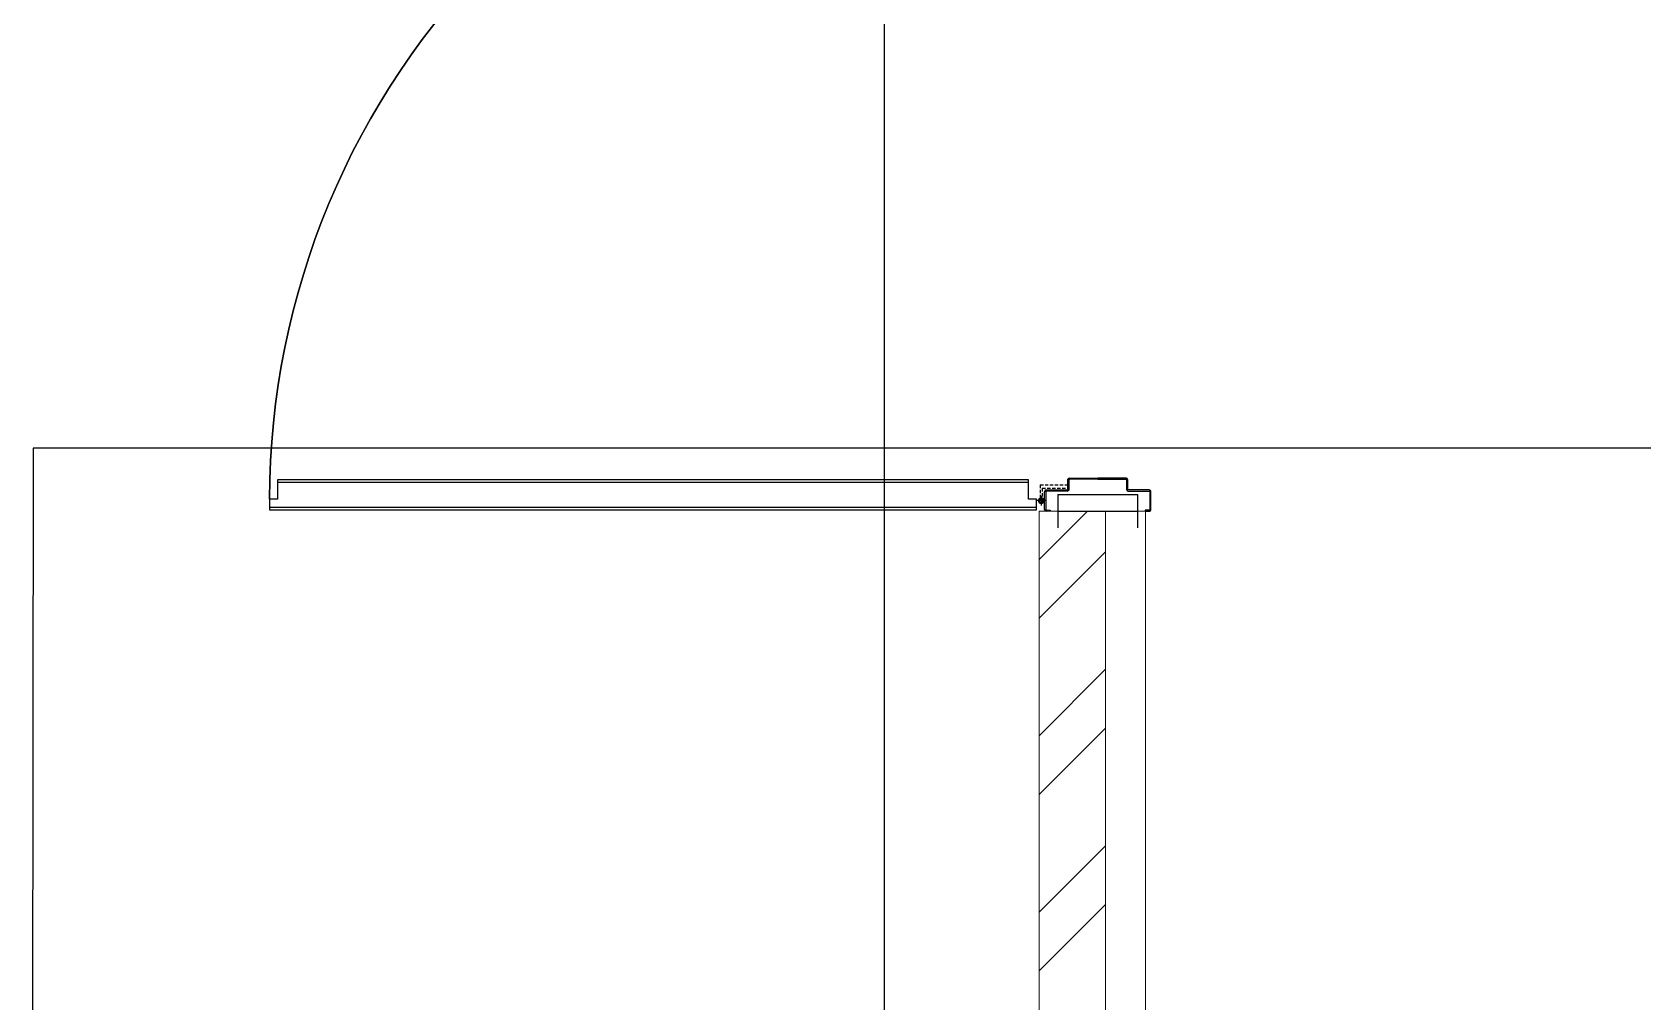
# Model space of a CAD drawing. Header units: inches. Extents: x 567429 to 582707, y 126347 to 133675.
# Drawn here: x 568701.5 to 568943.8, y 128067.1 to 128212.9 of the extents above; entities that cross this region are included whole.
import ezdxf

# ---------------------------------------------------------------- set-up
doc = ezdxf.new("R2010")
doc.units = ezdxf.units.IN
doc.header["$MEASUREMENT"] = 0
doc.linetypes.add('DASHED', pattern=[0.75, 0.5, -0.25])
for name, color, linetype in [('Door', 1, 'Continuous'), ('FIRE WIRE', 4, 'Continuous'), ('hatch lika', 1, 'Continuous'), ('SOCKET WIRE', 4, 'Continuous'), ('wall', 4, 'Continuous'), ('wall kanaf', 4, 'Continuous'), ('wall lika', 1, 'Continuous')]:
    doc.layers.add(name, color=color, linetype=linetype)

# ---------------------------------------------------------------- blocks, each defined once
blk = doc.blocks.new('D-125')
at = {"layer": 'Door', "ltscale": 8}
for p, q in [((-3.12, 124.61), (-3.12, 9.21)), ((-6.82, 10.41), (-6.82, 123.41))]:
    blk.add_line(p, q, dxfattribs=at)
at = {"layer": 'Door', "color": 15, "linetype": 'DASHED'}
for p, q in [((-6.48, 8.69), (-6.48, 4.5)), ((-6.48, 8.69), (-4.47, 8.69)), ((-5.99, 8.36), (-5.99, 4.48)), ((-5.99, 8.36), (-4.47, 8.36))]:
    blk.add_line(p, q, dxfattribs=at)
at = {"layer": 'Door', "color": 15}
for p, q in [((-4.83, 8.52), (-3.37, 8.52)), ((-4.1, 7.79), (-4.1, 9.25))]:
    blk.add_line(p, q, dxfattribs=at)
at = {"layer": 'Door', "ltscale": 8}
blk.add_lwpolyline([(-4.32, 123.41), (-4.32, 124.61), (-2.72, 124.61), (-2.72, 9.21), (-4.32, 9.21), (-4.32, 10.41), (-7.22, 10.41), (-7.22, 123.41)], close=True, dxfattribs=at)
at = {"layer": 'Door'}
for points in [[(-117.67, 0), (-117.67, 4.24, 0.414214), (-117.76, 4.33), (-119.21, 4.33, -0.414214), (-119.47, 4.59), (-119.47, 7.74, 0.414214), (-119.56, 7.83), (-122.24, 7.83, 0.414214), (-122.33, 7.74), (-122.33, 7.15), (-122.5, 7.15), (-122.5, 7.74, -0.414214), (-122.24, 8), (-119.56, 8, -0.414214), (-119.3, 7.74), (-119.3, 4.59, 0.414214), (-119.21, 4.5), (-117.76, 4.5, -0.414214), (-117.5, 4.24), (-117.5, 0)], [(-7.33, 0), (-7.33, 4.24, -0.414214), (-7.24, 4.33), (-5.79, 4.33, 0.414214), (-5.53, 4.59), (-5.53, 7.74, -0.414214), (-5.44, 7.83), (-2.76, 7.83, -0.414214), (-2.67, 7.74), (-2.67, 7.15), (-2.5, 7.15), (-2.5, 7.74, 0.414214), (-2.76, 8), (-5.44, 8, 0.414214), (-5.7, 7.74), (-5.7, 4.59, -0.414214), (-5.79, 4.5), (-7.24, 4.5, 0.414214), (-7.5, 4.24), (-7.5, 0)], [(-117.67, 0), (-117.67, -4.24, -0.414214), (-117.76, -4.33), (-119.21, -4.33, 0.414214), (-119.47, -4.59), (-119.47, -7.74, -0.414214), (-119.56, -7.83), (-122.24, -7.83, -0.414214), (-122.33, -7.74), (-122.33, -7.15), (-122.5, -7.15), (-122.5, -7.74, 0.414214), (-122.24, -8), (-119.56, -8, 0.414214), (-119.3, -7.74), (-119.3, -4.59, -0.414214), (-119.21, -4.5), (-117.76, -4.5, 0.414214), (-117.5, -4.24), (-117.5, 0)], [(-7.33, 0), (-7.33, -4.24, 0.414214), (-7.24, -4.33), (-5.79, -4.33, -0.414214), (-5.53, -4.59), (-5.53, -7.74, 0.414214), (-5.44, -7.83), (-2.76, -7.83, 0.414214), (-2.67, -7.74), (-2.67, -7.15), (-2.5, -7.15), (-2.5, -7.74, -0.414214), (-2.76, -8), (-5.44, -8, -0.414214), (-5.7, -7.74), (-5.7, -4.59, 0.414214), (-5.79, -4.5), (-7.24, -4.5, -0.414214), (-7.5, -4.24), (-7.5, 0)]]:
    blk.add_lwpolyline(points, format="xyb", dxfattribs=at)
at = {"layer": 'Door', "linetype": 'Continuous', "ltscale": 100}
blk.add_circle((-4.1, 8.52), 0.4, dxfattribs=at)
at = {"layer": 'Door'}
blk.add_circle((-4.1, 8.52), 0.281, dxfattribs=at)
at = {"layer": 'Door', "linetype": 'Continuous', "ltscale": 100}
blk.add_arc((-4.1, 8.52), 116.1, 90.1071, 180.2553, dxfattribs=at)
at = {"layer": 'wall', "color": 21}
for p, q in [((-120, 6), (-125, 6)), ((-5, 6), (0, 6)), ((-120, -6), (-125, -6)), ((-5, -6), (0, -6))]:
    blk.add_line(p, q, dxfattribs=at)
at = {"layer": 'wall', "color": 21, "linetype": 'Continuous', "ltscale": 100}
for p, q in [((-120, 6), (-120, -6)), ((-5, 6), (-5, -6))]:
    blk.add_line(p, q, dxfattribs=at)

msp = doc.modelspace()

# ---------------------------------------------------------------- linework, layer by layer
at = {"layer": 'Door', "color": 15, "ltscale": 8}
for p, q in [((568851.4, 128145.56, 0), (568738.4, 128145.56, 0)), ((568738.4, 128145.56, 0), (568738.4, 128142.66, 0)), ((568851.4, 128145.16, 0), (568738.4, 128145.16, 0)), ((568851.4, 128142.66, 0), (568851.4, 128145.56, 0)), ((568738.4, 128142.66, 0), (568737.2, 128142.66, 0)), ((568737.2, 128142.66, 0), (568737.2, 128141.06, 0)), ((568737.2, 128141.46, 0), (568852.6, 128141.46, 0)), ((568852.6, 128142.66, 0), (568851.4, 128142.66, 0)), ((568852.6, 128141.06, 0), (568852.6, 128142.66, 0)), ((568737.2, 128141.06, 0), (568852.6, 128141.06, 0)), ((568855.81, 128140.84, 0), (568867.81, 128140.84, 0))]:
    msp.add_line(p, q, dxfattribs=at)
at = {"layer": 'Door', "color": 15, "linetype": 'DASHED'}
for p, q in [((568853.12, 128144.81, 0), (568857.31, 128144.81, 0)), ((568853.12, 128144.81, 0), (568853.12, 128142.8, 0)), ((568853.45, 128144.33, 0), (568857.33, 128144.33, 0)), ((568853.45, 128144.33, 0), (568853.45, 128142.8, 0))]:
    msp.add_line(p, q, dxfattribs=at)
at = {"layer": 'Door', "color": 15}
for p, q in [((568853.81, 128141.09, 0), (568853.81, 128143.78, 0)), ((568853.98, 128143.78, 0), (568853.98, 128141.09, 0)), ((568854.07, 128144.04, 0), (568857.22, 128144.04, 0)), ((568857.22, 128143.87, 0), (568854.07, 128143.87, 0)), ((568857.31, 128144.12, 0), (568857.31, 128145.58, 0)), ((568857.48, 128145.58, 0), (568857.48, 128144.12, 0)), ((568857.57, 128145.84, 0), (568861.81, 128145.84, 0)), ((568861.81, 128145.67, 0), (568857.57, 128145.67, 0)), ((568866.05, 128145.84, 0), (568861.81, 128145.84, 0)), ((568861.81, 128145.67, 0), (568866.05, 128145.67, 0)), ((568866.14, 128145.58, 0), (568866.14, 128144.12, 0)), ((568866.31, 128144.12, 0), (568866.31, 128145.58, 0)), ((568869.55, 128144.04, 0), (568866.4, 128144.04, 0)), ((568866.4, 128143.87, 0), (568869.55, 128143.87, 0)), ((568869.64, 128143.78, 0), (568869.64, 128141.09, 0)), ((568869.81, 128141.09, 0), (568869.81, 128143.78, 0)), ((568854.02, 128142.44, 0), (568852.56, 128142.44, 0)), ((568853.29, 128143.17, 0), (568853.29, 128141.71, 0)), ((568854.07, 128141.01, 0), (568854.66, 128141.01, 0)), ((568854.66, 128140.84, 0), (568854.07, 128140.84, 0)), ((568854.66, 128141.01, 0), (568854.66, 128140.84, 0)), ((568869.55, 128141.01, 0), (568868.95, 128141.01, 0)), ((568868.95, 128141.01, 0), (568868.95, 128140.84, 0)), ((568868.95, 128140.84, 0), (568869.55, 128140.84, 0))]:
    msp.add_line(p, q, dxfattribs=at)
at = {"layer": 'Door', "color": 15, "linetype": 'Continuous', "ltscale": 100}
msp.add_circle((568853.29, 128142.44, 0), 0.4, dxfattribs=at)
at = {"layer": 'Door', "color": 15}
msp.add_circle((568853.29, 128142.44, 0), 0.281, dxfattribs=at)
at = {"layer": 'Door', "color": 15, "linetype": 'Continuous', "ltscale": 100}
msp.add_arc((568853.29, 128142.44, 0), 116.1, 89.7447, 179.8929, dxfattribs=at)
at = {"layer": 'Door', "color": 15}
for centre, radius, start, end in [((568854.07, 128143.78, 0), 0.257, 90, 180), ((568854.07, 128143.78, 0), 0.0855, 90, 180), ((568857.22, 128144.12, 0), 0.256, 270, 0), ((568857.22, 128144.12, 0), 0.0855, 270, 0), ((568857.57, 128145.58, 0), 0.257, 90, 180), ((568857.57, 128145.58, 0), 0.0855, 90, 180), ((568866.05, 128145.58, 0), 0.257, 0, 90), ((568866.05, 128145.58, 0), 0.0855, 0, 90), ((568866.4, 128144.12, 0), 0.256, 180, 270), ((568866.4, 128144.12, 0), 0.0855, 180, 270), ((568869.55, 128143.78, 0), 0.257, 0, 90), ((568869.55, 128143.78, 0), 0.0855, 0, 90), ((568854.07, 128141.09, 0), 0.257, 180, 270), ((568854.07, 128141.09, 0), 0.0855, 180, 270), ((568869.55, 128141.09, 0), 0.0855, 270, 360), ((568869.55, 128141.09, 0), 0.257, 270, 360)]:
    msp.add_arc(centre, radius, start, end, dxfattribs=at)
at = {"layer": 'FIRE WIRE'}
for p, q in [((568701.61, 128150.32), (568701.49, 128028.03, 0)), ((569400.99, 128150.32), (568701.61, 128150.32))]:
    msp.add_line(p, q, dxfattribs=at)
at = {"layer": 'hatch lika', "color": 15}
for p, q in [((568852.99, 128133.58), (568860.24, 128140.84)), ((568852.99, 128124.74), (568862.99, 128134.74)), ((568852.99, 128107.07), (568862.99, 128117.07)), ((568852.99, 128098.23), (568862.99, 128108.23)), ((568852.99, 128080.55), (568862.99, 128090.55)), ((568852.99, 128071.71), (568862.99, 128081.71))]:
    msp.add_line(p, q, dxfattribs=at)
at = {"layer": 'SOCKET WIRE'}
msp.add_line((568829.67, 128457.6), (568829.67, 128022.39), dxfattribs=at)
at = {"layer": 'wall kanaf', "color": 15, "lineweight": 20, "ltscale": 0.1}
for p, q in [((568862.99, 128140.84), (568868.99, 128140.84)), ((568868.99, 128140.84), (568868.99, 128030.29))]:
    msp.add_line(p, q, dxfattribs=at)
at = {"layer": 'wall lika', "color": 15, "lineweight": 20}
for p, q in [((568852.99, 128140.84), (568852.99, 128052.79)), ((568852.99, 128140.84, 0), (568862.99, 128140.84, 0)), ((568862.99, 128140.84), (568862.99, 127682.79))]:
    msp.add_line(p, q, dxfattribs=at)

# ---------------------------------------------------------------- block references
at = {"layer": 'Door', "linetype": 'Continuous', "xscale": -1, "rotation": 90}
msp.add_blockref('D-125', (568861.81, 128138.34, 0), dxfattribs=at)

doc.saveas('drawing.dxf')
